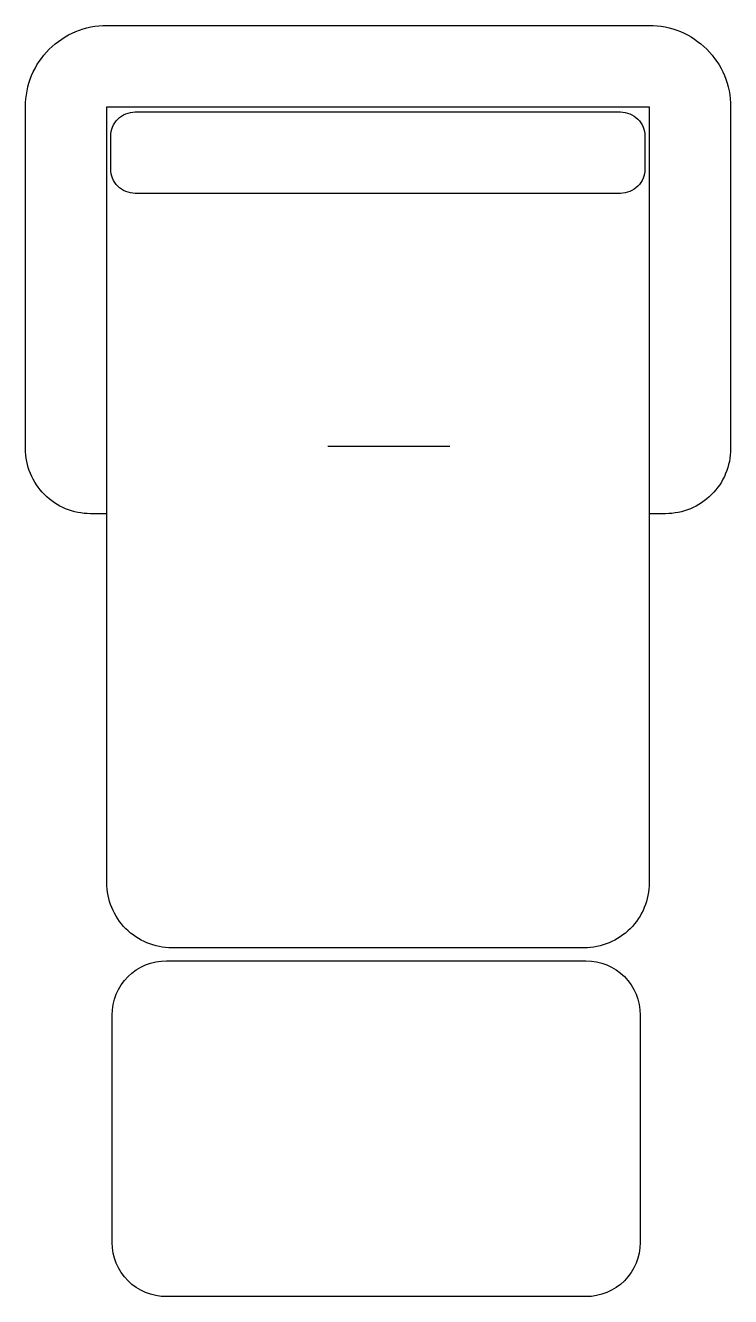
# Model space of a CAD drawing. Extents: x 16.71 to 17.36, y 2.68 to 3.85.
import ezdxf

# ---------------------------------------------------------------- set-up
doc = ezdxf.new("R2010")
doc.units = 0
doc.header["$LTSCALE"] = 0.5
doc.header["$MEASUREMENT"] = 0
doc.layers.get('0').update_dxf_attribs({"linetype": 'CONTINUOUS'})

msp = doc.modelspace()

# ---------------------------------------------------------------- linework, layer by layer
for p, q in [((16.9928, 3.4603), (17.1053, 3.4603)), ((16.7892, 3.3982), (16.7742, 3.3982)), ((17.3042, 3.3982), (17.2892, 3.3982))]:
    msp.add_line(p, q)
msp.add_lwpolyline([(16.7742, 3.3982, -0.414214), (16.7142, 3.4582), (16.7142, 3.7732, -0.414214), (16.7892, 3.8482), (17.2892, 3.8482, -0.414214), (17.3642, 3.7732), (17.3642, 3.4582, -0.414214), (17.3042, 3.3982)], format="xyb")
for points in [[(17.2892, 3.7732), (17.2892, 3.0582, -0.414214), (17.2292, 2.9982), (16.8492, 2.9982, -0.414214), (16.7892, 3.0582), (16.7892, 3.7732)], [(16.8153, 3.7684), (17.2627, 3.7684, -0.414214), (17.2852, 3.7459), (17.2852, 3.7159, -0.414214), (17.2627, 3.6934), (16.8153, 3.6934, -0.414214), (16.7928, 3.7159), (16.7928, 3.7459, -0.414214)], [(16.7941, 2.7267), (16.7941, 2.9362, -0.414214), (16.8441, 2.9862), (17.2309, 2.9862, -0.414214), (17.2809, 2.9362), (17.2809, 2.7267, -0.414214), (17.2309, 2.6767), (16.8441, 2.6767, -0.414214)]]:
    msp.add_lwpolyline(points, format="xyb", close=True)

doc.saveas('drawing.dxf')
